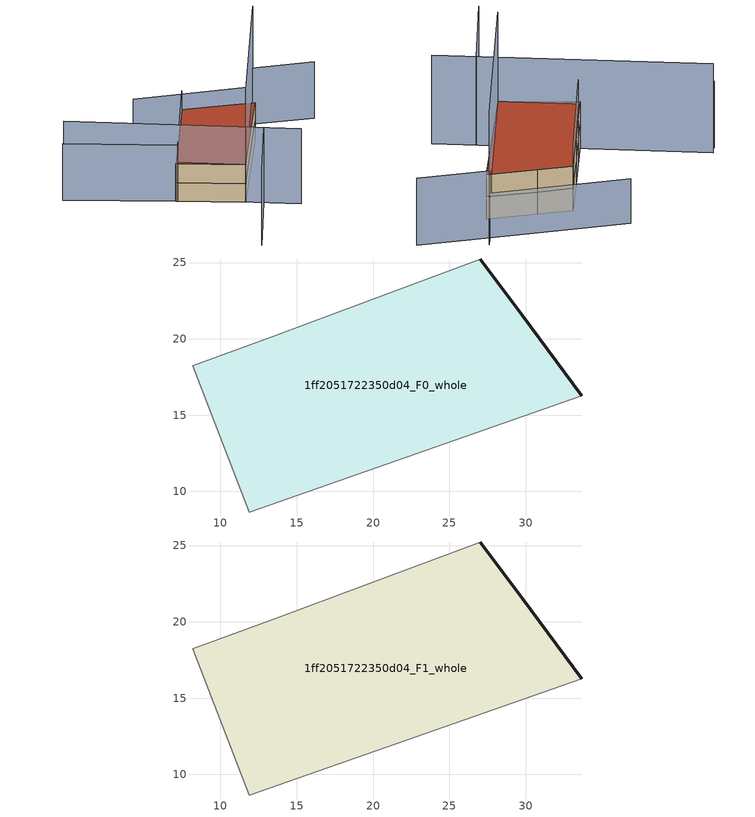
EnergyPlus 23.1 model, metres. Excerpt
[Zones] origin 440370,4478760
1ff2051722350d04_F0_whole
 floor ground (EU_floor_Construction): 29.78,21.56 33.67,16.26 11.9,8.66 8.19,18.22 13.65,20.24 19.45,22.41 27.03,25.23 z0
 wall outside (EU_wall_Construction): 33.67,16.26 29.78,21.56 27.03,25.23 z0:3
 wall adiabatic (EU_wall_Construction): 27.03,25.23 19.45,22.41 13.65,20.24 8.19,18.22 11.9,8.66 33.67,16.26 z0:3
1ff2051722350d04_F1_whole
 floor to 1ff2051722350d04_F0_whole (EU_floor_Construction): 29.78,21.56 33.67,16.26 11.9,8.66 8.19,18.22 13.65,20.24 19.45,22.41 27.03,25.23 z3
 wall outside (EU_wall_Construction): 33.67,16.26 29.78,21.56 27.03,25.23 z3:6
 wall adiabatic (EU_wall_Construction): 27.03,25.23 19.45,22.41 13.65,20.24 8.19,18.22 11.9,8.66 33.67,16.26 z3:6
 roof outside (EU_roof_Construction): 33.67,16.26 29.78,21.56 27.03,25.23 19.45,22.41 13.65,20.24 8.19,18.22 11.9,8.66 z6
shading: 3.58,34.19 14.61,0.91 / -1.75,0.34 12.85,6.15 z0:12; 11.9,8.66 40.89,19.72 z0:18; 44.46,11.45 38.73,19.03 / 27.03,25.23 8.28,18 / 8.28,18 2.21,33.75 z0:9; 38.83,18.96 27.87,33.31 z0:6
[Building]
EU S2 Campaign: North Axis=0; Terrain=City; Solar Distribution=FullExterior
[Site:Location]
Madrid: Latitude=40.5; Longitude=-3.5; Time Zone=1; Elevation=609
[SizingPeriod:WeatherFileDays]
AnnualSizingPeriod: Begin Month=1; Begin Day of Month=1; End Month=12; End Day of Month=31; Day of Week for Start Day=Monday; Use Weather File Daylight Saving Period=No; Use Weather File Rain and Snow Indicators=No
[MATERIAL]
EU_InternalMass_Material: Roughness=MediumRough; Thickness=0.1; Conductivity=1; Density=1800; Specific Heat=900; Thermal Absorptance=0.9; Solar Absorptance=0.7; Visible Absorptance=0.7
[MATERIAL:NOMASS] Roughness=MediumRough; Thermal Absorptance=0.9; Solar Absorptance=0.7; Visible Absorptance=0.7
Name | Thermal Resistance
EU_wall_NoMass | 0.419739
EU_roof_NoMass | 0.352165
EU_floor_NoMass | 0.608284
[CONSTRUCTION]
EU_wall_Construction: EU_wall_NoMass
EU_roof_Construction: EU_roof_NoMass
EU_floor_Construction: EU_floor_NoMass
EU_InternalMass_Construction: EU_InternalMass_Material
[ZONE] Type=1; Multiplier=1; Ceiling Height=autocalculate; Volume=677.78; Floor Area=autocalculate; Part of Total Floor Area=Yes
1ff2051722350d04_F0_whole; 1ff2051722350d04_F1_whole
[INTERNALMASS] Construction=EU_InternalMass_Construction; Surface Area=207.509
Name | Zone or ZoneList
1ff2051722350d04_F0_whole_EU_InternalMass | 1ff2051722350d04_F0_whole
1ff2051722350d04_F1_whole_EU_InternalMass | 1ff2051722350d04_F1_whole
[OTHEREQUIPMENT] Fuel Type=Electricity; Design Level Calculation Method=Watts/Area; Power per Zone Floor Area=1; Fraction Latent=0; Fraction Radiant=0; Fraction Lost=0; Carbon Dioxide Generation Rate=0; EndUse Subcategory=EU_Step8_InternalGains
Name | Zone or ZoneList or Space or SpaceList | Schedule
EU_Step8_InternalGain_1ff2051722350d04_F0_whole_f000 | 1ff2051722350d04_F0_whole | EU_Step8_GainSchedule_1ff2051722350d04_F0_whole_f000
EU_Step8_InternalGain_1ff2051722350d04_F1_whole_f000 | 1ff2051722350d04_F1_whole | EU_Step8_GainSchedule_1ff2051722350d04_F1_whole_f000
[ZONEVENTILATION:DESIGNFLOWRATE] Schedule=EU_AlwaysOn; Design Flow Rate Calculation Method=AirChanges/Hour; Air Changes per Hour=0.703302; Ventilation Type=Natural; Fan Pressure Rise=0; Fan Total Efficiency=1; Constant Term Coefficient=1; Temperature Term Coefficient=0; Velocity Term Coefficient=0; Velocity Squared Term Coefficient=0; Minimum Indoor Temperature=-100; Maximum Indoor Temperature=100; Delta Temperature=-100; Minimum Outdoor Temperature=-100; Maximum Outdoor Temperature=100; Maximum Wind Speed=40
Name | Zone or ZoneList or Space or SpaceList
EU_ConstantAir_1ff2051722350d04_F0_whole | 1ff2051722350d04_F0_whole
EU_ConstantAir_1ff2051722350d04_F1_whole | 1ff2051722350d04_F1_whole
[HVACTEMPLATE:THERMOSTAT] Constant Heating Setpoint=20; Constant Cooling Setpoint=50
EU_HeatOnly_1ff2051722350d04_F0_whole; EU_HeatOnly_1ff2051722350d04_F1_whole
[HVACTEMPLATE:ZONE:IDEALLOADSAIRSYSTEM] System Availability Schedule=EU_AlwaysOn; Maximum Heating Supply Air Temperature=50; Minimum Cooling Supply Air Temperature=13; Maximum Heating Supply Air Humidity Ratio=0.0156; Minimum Cooling Supply Air Humidity Ratio=0.0077; Heating Limit=NoLimit; Cooling Limit=NoLimit; Heating Availability Schedule=EU_AlwaysOn; Cooling Availability Schedule=EU_CoolingOff; Dehumidification Control Type=ConstantSensibleHeatRatio; Cooling Sensible Heat Ratio=0.7; Dehumidification Setpoint=60; Humidification Control Type=None; Humidification Setpoint=30; Outdoor Air Method=None; Outdoor Air Flow Rate per Person=0.00944; Outdoor Air Flow Rate per Zone Floor Area=0; Outdoor Air Flow Rate per Zone=0; Demand Controlled Ventilation Type=None; Outdoor Air Economizer Type=NoEconomizer; Heat Recovery Type=None; Sensible Heat Recovery Effectiveness=0.7; Latent Heat Recovery Effectiveness=0.65
Name | Template Thermostat
1ff2051722350d04_F0_whole | EU_HeatOnly_1ff2051722350d04_F0_whole
1ff2051722350d04_F1_whole | EU_HeatOnly_1ff2051722350d04_F1_whole
[SIZING:ZONE] Zone Cooling Design Supply Air Temperature Input Method=SupplyAirTemperature; Zone Cooling Design Supply Air Temperature=13; Zone Heating Design Supply Air Temperature Input Method=SupplyAirTemperature; Zone Heating Design Supply Air Temperature=50; Zone Cooling Design Supply Air Humidity Ratio=0.008; Zone Heating Design Supply Air Humidity Ratio=0.008; Cooling Design Air Flow Method=DesignDay; Cooling Design Air Flow Rate=0; Cooling Minimum Air Flow per Zone Floor Area=0.000762; Cooling Minimum Air Flow=0; Cooling Minimum Air Flow Fraction=0.2; Heating Design Air Flow Method=DesignDay; Heating Design Air Flow Rate=0; Heating Maximum Air Flow per Zone Floor Area=0.002032; Heating Maximum Air Flow=0.141576; Heating Maximum Air Flow Fraction=0.3; Account for Dedicated Outdoor Air System=No; Dedicated Outdoor Air System Control Strategy=NeutralSupplyAir; Dedicated Outdoor Air Low Setpoint Temperature for Design=autosize; Dedicated Outdoor Air High Setpoint Temperature for Design=autosize; Zone Load Sizing Method=Sensible Load Only No Latent Load; Zone Latent Cooling Design Supply Air Humidity Ratio Input Method=HumidityRatioDifference; Zone Cooling Design Supply Air Humidity Ratio Difference=0.005; Zone Latent Heating Design Supply Air Humidity Ratio Input Method=HumidityRatioDifference; Zone Humidification Design Supply Air Humidity Ratio Difference=0.005
1ff2051722350d04_F0_whole; 1ff2051722350d04_F1_whole
[SCHEDULE:CONSTANT]
Name | Hourly Value
EU_AlwaysOn | 1
EU_CoolingOff | 0
[SCHEDULE:FILE] Column Number=1; Rows to Skip at Top=0; Number of Hours of Data=8760; Column Separator=Comma; Interpolate to Timestep=No; Minutes per Item=60; Adjust Schedule for Daylight Savings=Yes
Name | File
EU_Step8_GainSchedule_1ff2051722350d04_F0_whole_f000 | ../../schedules/1ff2051722350d04/1ff2051722350d04_F0_whole_f000_gain.csv
EU_Step8_GainSchedule_1ff2051722350d04_F1_whole_f000 | ../../schedules/1ff2051722350d04/1ff2051722350d04_F1_whole_f000_gain.csv
